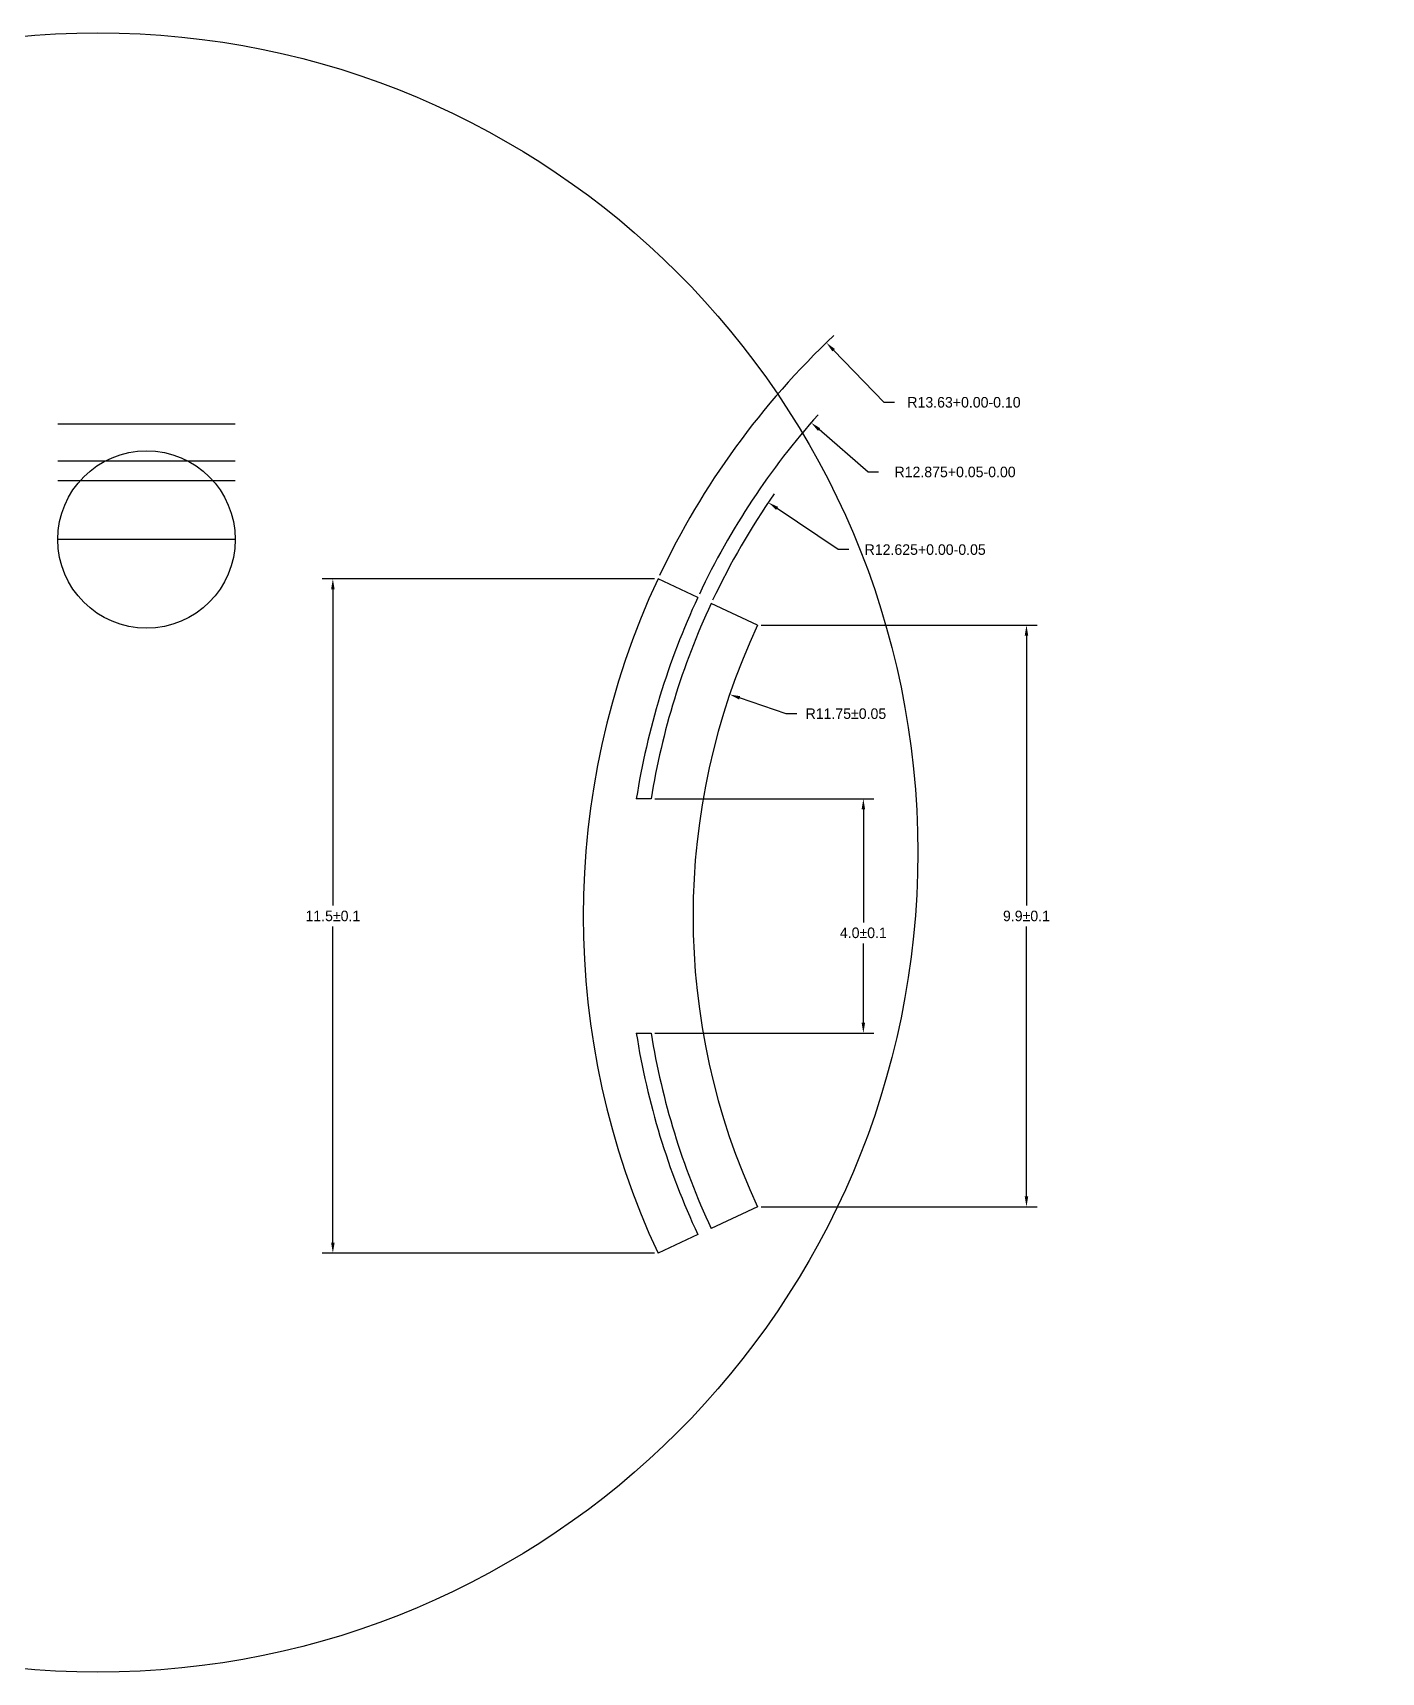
# Model space of a CAD drawing. Header units: inches. Extents: x -164 to 250, y -285 to 80.
# Drawn here: x 123.14 to 146.17, y 15.28 to 43.28 of the extents above; entities that cross this region are included whole.
import ezdxf

# ---------------------------------------------------------------- set-up
doc = ezdxf.new("R2010")
doc.units = ezdxf.units.IN
doc.header["$MEASUREMENT"] = 0
doc.layers.add('trajectories', color=3, linetype='Continuous')
doc.dimstyles.get("Standard").update_dxf_attribs({"dimtxt": 0.18, "dimasz": 0.18, "dimexe": 0.18, "dimexo": 0.0625, "dimgap": 0.09, "dimtad": 0, "dimtih": 1, "dimtoh": 1, "dimdec": 4, "dimzin": 0, "dimdsep": 46, "dimtxsty": 'Standard', "dimcen": 0.09, "dimadec": 0, "dimazin": 0, "dimtfac": 1, "dimtdec": 4, "dimtofl": 0, "dimtmove": 0, "dimatfit": 3, "dimfxl": 1, "dimtolj": 1, "dimtzin": 0, "dimarcsym": 0})

# ---------------------------------------------------------------- blocks, each defined once
blk = doc.blocks.new('*D69')
at = {"layer": 'Defpoints', "color": 0, "transparency": 16777216}
for p in [(135.044, 31.982), (146.168, 28.199)]:
    blk.add_point(p, dxfattribs=at)
at = {"layer": 'trajectories', "color": 0, "lineweight": -2, "transparency": 16777216}
for p, q in [((136.008, 31.654), (135.214, 31.924)), ((136.188, 31.654), (136.008, 31.654))]:
    blk.add_line(p, q, dxfattribs=at)
at = {"layer": 'trajectories', "color": 0, "transparency": 16777216}
blk.add_solid([(135.224, 31.953), (135.205, 31.896), (135.044, 31.982)], dxfattribs=at)
at = {"layer": 'trajectories', "color": 0, "transparency": 16777216, "insert": (137.028, 31.654), "char_height": 0.18, "width": 1.73307, "attachment_point": 5}
blk.add_mtext('\\A1;R11.75%%P0.05', dxfattribs=at)
blk = doc.blocks.new('*D70')
at = {"layer": 'Defpoints', "color": 0, "transparency": 16777216}
for p in [(136.694, 37.991), (146.168, 28.199)]:
    blk.add_point(p, dxfattribs=at)
at = {"layer": 'trajectories', "color": 0, "lineweight": -2, "transparency": 16777216}
for p, q in [((137.679, 36.972), (136.819, 37.862)), ((137.859, 36.972), (137.679, 36.972))]:
    blk.add_line(p, q, dxfattribs=at)
blk.add_arc((146.168, 28.199), 13.625, 133.2977, 154.7372, dxfattribs=at)
at = {"layer": 'trajectories', "color": 0, "transparency": 16777216}
blk.add_solid([(136.841, 37.882), (136.798, 37.841), (136.694, 37.991)], dxfattribs=at)
at = {"layer": 'trajectories', "color": 0, "transparency": 16777216, "insert": (139.044, 36.972), "char_height": 0.18, "attachment_point": 5}
blk.add_mtext('\\A1;R13.63+0.00-0.10', dxfattribs=at)
blk = doc.blocks.new('*D71')
at = {"layer": 'Defpoints', "color": 0, "transparency": 16777216}
for p in [(135.704, 35.262), (146.168, 28.199)]:
    blk.add_point(p, dxfattribs=at)
at = {"layer": 'trajectories', "color": 0, "lineweight": -2, "transparency": 16777216}
for p, q in [((136.897, 34.456), (135.853, 35.161)), ((137.077, 34.456), (136.897, 34.456))]:
    blk.add_line(p, q, dxfattribs=at)
blk.add_arc((146.168, 28.199), 12.625, 145.1671, 154.7164, dxfattribs=at)
at = {"layer": 'trajectories', "color": 0, "transparency": 16777216}
blk.add_solid([(135.87, 35.186), (135.836, 35.136), (135.704, 35.262)], dxfattribs=at)
at = {"layer": 'trajectories', "color": 0, "transparency": 16777216, "insert": (138.382, 34.456), "char_height": 0.18, "attachment_point": 5}
blk.add_mtext('\\A1;R12.625+0.00-0.05', dxfattribs=at)
blk = doc.blocks.new('*D72')
at = {"layer": 'Defpoints', "color": 0, "transparency": 16777216}
for p in [(136.434, 36.625), (146.168, 28.199)]:
    blk.add_point(p, dxfattribs=at)
at = {"layer": 'trajectories', "color": 0, "lineweight": -2, "transparency": 16777216}
for p, q in [((137.407, 35.782), (136.57, 36.507)), ((137.587, 35.782), (137.407, 35.782))]:
    blk.add_line(p, q, dxfattribs=at)
blk.add_arc((146.168, 28.199), 12.875, 138.3195, 154.7219, dxfattribs=at)
at = {"layer": 'trajectories', "color": 0, "transparency": 16777216}
blk.add_solid([(136.589, 36.53), (136.55, 36.485), (136.434, 36.625)], dxfattribs=at)
at = {"layer": 'trajectories', "color": 0, "transparency": 16777216, "insert": (138.892, 35.782), "char_height": 0.18, "attachment_point": 5}
blk.add_mtext('\\A1;R12.875+0.05-0.00', dxfattribs=at)
blk = doc.blocks.new('*D73')
at = {"layer": 'Defpoints', "color": 0, "transparency": 16777216}
for p in [(133.703, 30.199), (133.703, 26.199), (137.326, 26.199)]:
    blk.add_point(p, dxfattribs=at)
at = {"layer": 'trajectories', "color": 0, "lineweight": -2, "transparency": 16777216}
for p, q in [((133.765, 30.199), (137.506, 30.199)), ((137.326, 30.019), (137.326, 28.091)), ((137.326, 26.379), (137.326, 27.731)), ((133.765, 26.199), (137.506, 26.199))]:
    blk.add_line(p, q, dxfattribs=at)
at = {"layer": 'trajectories', "color": 0, "transparency": 16777216}
for points in [[(137.296, 30.019), (137.356, 30.019), (137.326, 30.199)], [(137.296, 26.379), (137.356, 26.379), (137.326, 26.199)]]:
    blk.add_solid(points, dxfattribs=at)
at = {"layer": 'trajectories', "color": 0, "transparency": 16777216, "insert": (137.326, 27.911), "char_height": 0.18, "width": 0.66, "attachment_point": 5}
blk.add_mtext('\\A1;4.0%%P0.1', dxfattribs=at)
blk = doc.blocks.new('*D74')
at = {"layer": 'Defpoints', "color": 0, "transparency": 16777216}
for p in [(133.82, 33.957), (128.268, 22.441), (133.82, 22.441)]:
    blk.add_point(p, dxfattribs=at)
at = {"layer": 'trajectories', "color": 0, "lineweight": -2, "transparency": 16777216}
for p, q in [((133.757, 33.957), (128.088, 33.957)), ((128.268, 33.777), (128.268, 28.379)), ((128.268, 22.621), (128.268, 28.019)), ((133.757, 22.441), (128.088, 22.441))]:
    blk.add_line(p, q, dxfattribs=at)
at = {"layer": 'trajectories', "color": 0, "transparency": 16777216}
for points in [[(128.238, 33.777), (128.298, 33.777), (128.268, 33.957)], [(128.238, 22.621), (128.298, 22.621), (128.268, 22.441)]]:
    blk.add_solid(points, dxfattribs=at)
at = {"layer": 'trajectories', "color": 0, "transparency": 16777216, "insert": (128.268, 28.199), "char_height": 0.18, "width": 1.03534, "attachment_point": 5}
blk.add_mtext('\\A1;11.5%%P0.1', dxfattribs=at)
blk = doc.blocks.new('*D75')
at = {"layer": 'Defpoints', "color": 0, "transparency": 16777216}
for p in [(135.519, 33.165), (135.519, 23.233), (140.111, 23.233)]:
    blk.add_point(p, dxfattribs=at)
at = {"layer": 'trajectories', "color": 0, "lineweight": -2, "transparency": 16777216}
for p, q in [((135.582, 33.165), (140.291, 33.165)), ((140.111, 32.985), (140.111, 28.379)), ((140.111, 23.413), (140.111, 28.019)), ((135.582, 23.233), (140.291, 23.233))]:
    blk.add_line(p, q, dxfattribs=at)
at = {"layer": 'trajectories', "color": 0, "transparency": 16777216}
for points in [[(140.081, 32.985), (140.141, 32.985), (140.111, 33.165)], [(140.081, 23.413), (140.141, 23.413), (140.111, 23.233)]]:
    blk.add_solid(points, dxfattribs=at)
at = {"layer": 'trajectories', "color": 0, "transparency": 16777216, "insert": (140.111, 28.199), "char_height": 0.18, "attachment_point": 5}
blk.add_mtext('\\A1;9.9%%P0.1', dxfattribs=at)

msp = doc.modelspace()

# ---------------------------------------------------------------- linework, layer by layer
msp.add_circle((124.25513, 29.28373), 14)
at = {"layer": 'trajectories'}
for p, q in [((126.60195, 36.59881), (123.57195, 36.59881)), ((126.60195, 35.96881), (123.57195, 35.96881)), ((126.60195, 35.62881), (123.57195, 35.62881)), ((126.60195, 34.62881), (123.57195, 34.62881)), ((134.49945, 33.64018), (133.81972, 33.95714)), ((135.51904, 33.16473), (134.72603, 33.53452)), ((133.70258, 30.19897), (133.44945, 30.19897)), ((133.44945, 26.19897), (133.70258, 26.19897)), ((135.51904, 23.2332), (134.72603, 22.86341)), ((134.49945, 22.75776), (133.81972, 22.44079))]:
    msp.add_line(p, q, dxfattribs=at)
msp.add_circle((125.08695, 34.62881), 1.515, dxfattribs=at)
for radius, start, end in [(13.625, 155, 205), (12.875, 155, 171.063496), (12.625, 155, 170.885042), (11.75, 155, 205), (12.875, 188.936504, 205), (12.625, 189.114958, 205)]:
    msp.add_arc((146.16816, 28.19897), radius, start, end, dxfattribs=at)

# ---------------------------------------------------------------- dimensions: what is measured, and where the dimension line sits
for mpoint, text, override, picture, middle in [((136.6941, 37.99094), '<>+0.00-0.10', {"dimdec": 2}, '*D70', (139.04449, 36.97248)), ((136.43353, 36.62527), '<>+0.05-0.00', {"dimdec": 3}, '*D72', (138.89224, 35.78243)), ((135.70353, 35.2617), '<>+0.00-0.05', {"dimdec": 3}, '*D71', (138.38176, 34.45637)), ((135.04385, 31.98212), '<>%%P0.05', {"dimdec": 2}, '*D69', (137.02843, 31.65409))]:
    dim = msp.add_radius_dim(center=(146.16816, 28.19897), mpoint=mpoint, text=text, dimstyle='Standard', override=override, dxfattribs=at)
    dim.commit()
    dim.dimension.update_dxf_attribs({"geometry": picture, "text_midpoint": middle, "dimtype": 164})
for base, p1, p2, picture, middle in [((128.26837, 22.44079), (133.81972, 33.95714), (133.81972, 22.44079), '*D74', (128.26837, 28.19897)), ((140.11086, 23.2332), (135.51904, 33.16473), (135.51904, 23.2332), '*D75', (140.11086, 28.19897))]:
    dim = msp.add_linear_dim(base=base, p1=p1, p2=p2, angle=90, text='<>%%P0.1', dimstyle='Standard', override={"dimdec": 1}, dxfattribs=at)
    dim.commit()
    dim.dimension.update_dxf_attribs({"geometry": picture, "text_midpoint": middle})
dim = msp.add_linear_dim(base=(137.32587, 26.19897), p1=(133.70258, 30.19897), p2=(133.70258, 26.19897), angle=90, text='<>%%P0.1', dimstyle='Standard', override={"dimdec": 1}, dxfattribs=at)
dim.commit()
dim.dimension.update_dxf_attribs({"geometry": '*D73', "text_midpoint": (137.32587, 27.91105), "dimtype": 160})

doc.saveas('drawing.dxf')
